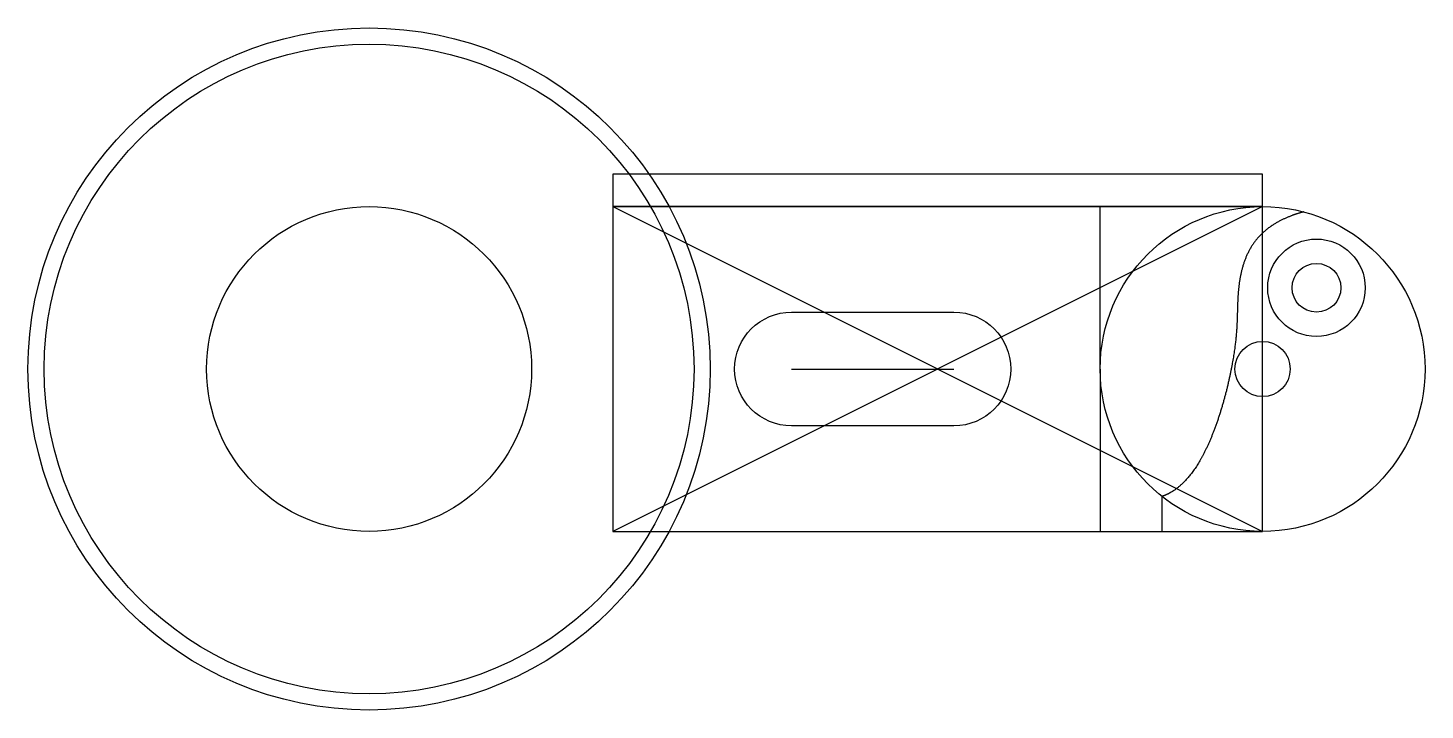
# Model space of a CAD drawing. Header units: millimetres. Extents: x -28 to 15, y -10.5 to 10.5.
import ezdxf

# ---------------------------------------------------------------- set-up
doc = ezdxf.new("R2010")
doc.units = ezdxf.units.MM
doc.layers.get('0').update_dxf_attribs({"linetype": 'CONTINUOUS'})

msp = doc.modelspace()

# ---------------------------------------------------------------- linework, layer by layer
for p, q in [((10, 6), (-10, 6)), ((-10, 6), (-10, 5)), ((10, 5), (10, 6)), ((10, 5), (-10, 5)), ((-10, 5), (-10, -5)), ((10, 5), (-10, -5)), ((-10, 5), (10, -5)), ((-10, 5), (10, 5)), ((5, 0), (5, 5)), ((10, -5), (10, 5)), ((-4.5, 0), (0.5, 0)), ((5, 0), (5, -5)), ((6.9, -3.923), (6.9, -5)), ((-10, -5), (10, -5))]:
    msp.add_line(p, q)
msp.add_lwpolyline([(0.5, -1.75), (-4.5, -1.75, -1), (-4.5, 1.75), (0.5, 1.75, -1)], format="xyb", close=True)
for centre, radius in [((-17.5, 0), 10.5), ((-17.5, 0), 10), ((-17.5, 0), 5), ((10, 0), 5), ((11.658, 2.5), 1.5), ((11.658, 2.5), 0.75), ((10, 0), 0.85)]:
    msp.add_circle(centre, radius)
msp.add_open_spline([(11.265, 4.837), (11.146, 4.806), (10.917, 4.737), (10.602, 4.614), (10.237, 4.412), (9.872, 4.095), (9.599, 3.72), (9.412, 3.297), (9.299, 2.844), (9.245, 2.392), (9.226, 1.962), (9.22, 1.558), (9.203, 1.148), (9.151, 0.656), (9.057, 0.073), (8.915, -0.581), (8.729, -1.266), (8.502, -1.934), (8.241, -2.539), (7.949, -3.055), (7.628, -3.465), (7.35, -3.705), (7.129, -3.833), (6.977, -3.897), (6.9, -3.923)], degree=5)

doc.saveas('drawing.dxf')
